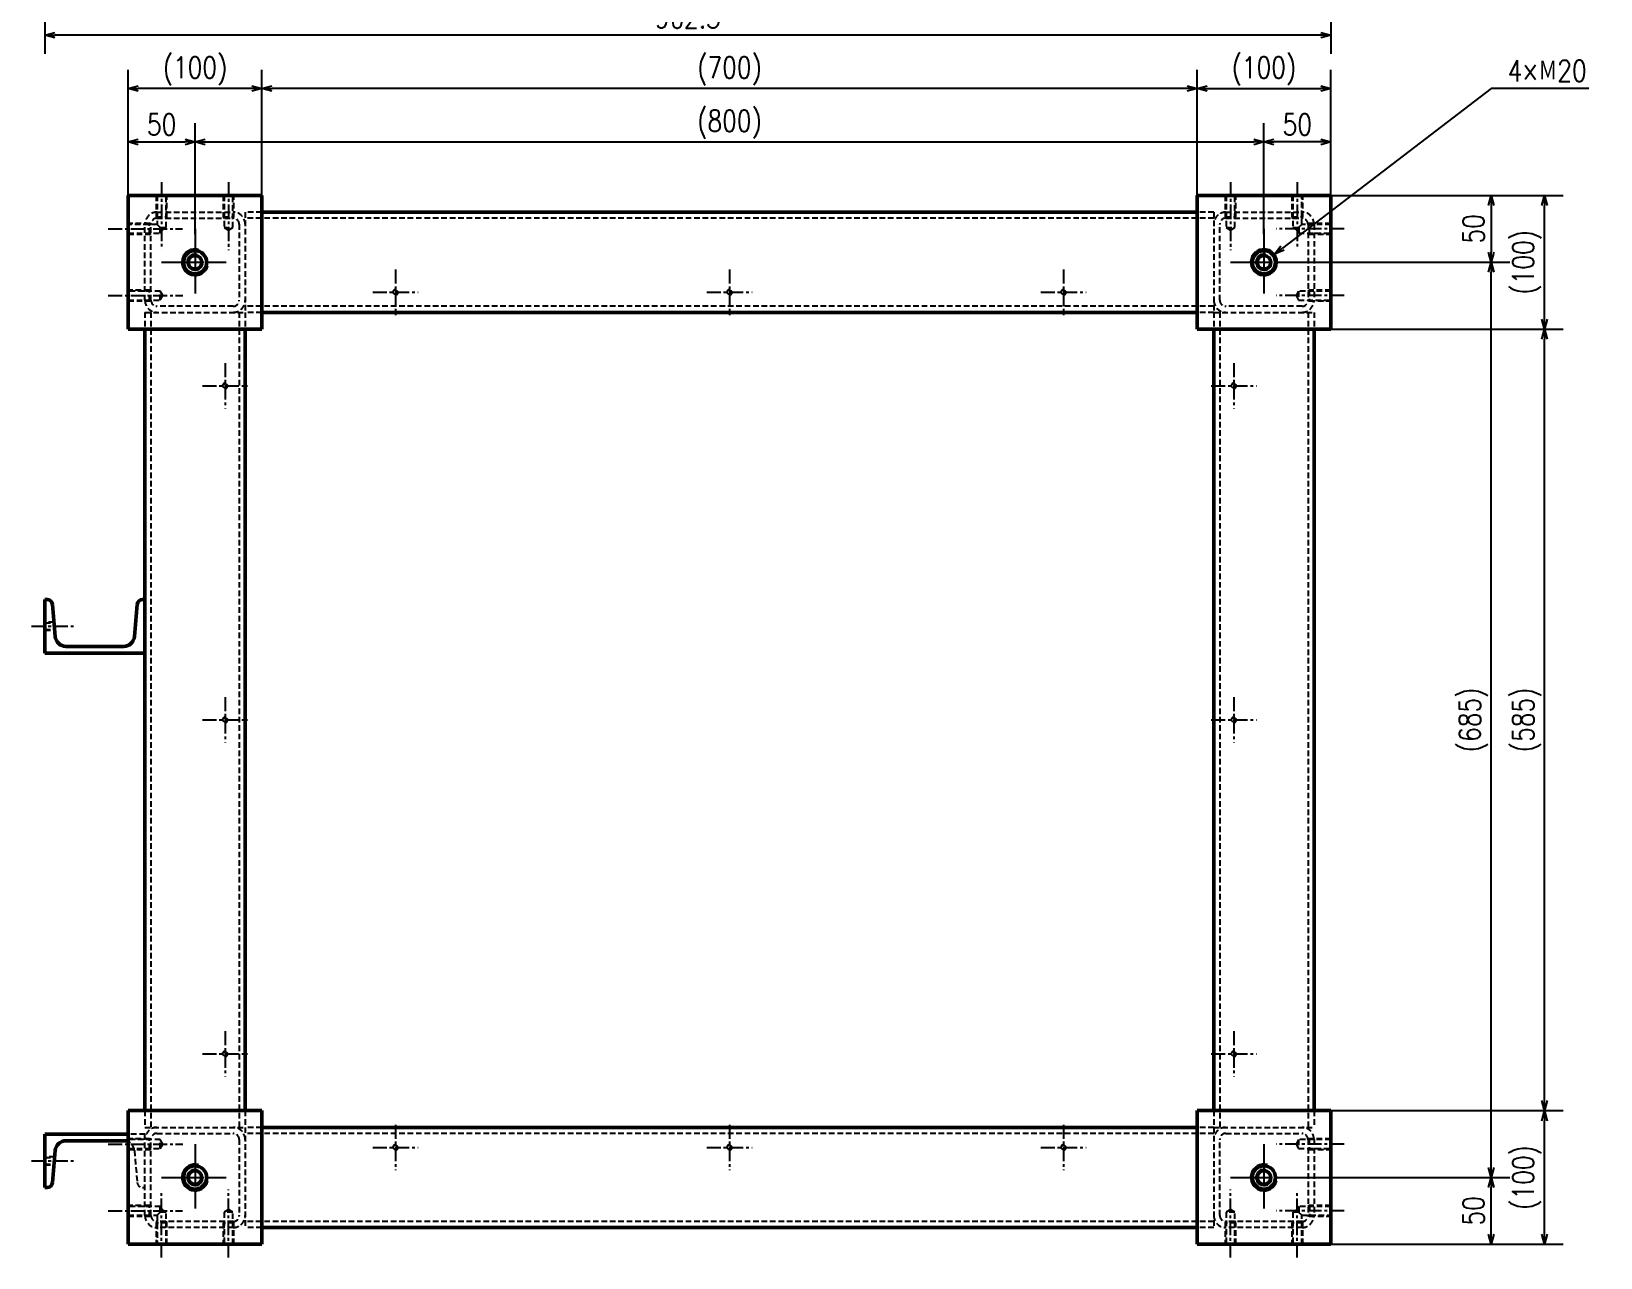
# Model space of a CAD drawing. Header units: millimetres. Extents: x -2067 to 1403, y -5380 to 1186.
# Drawn here: x -972 to 202, y -1555 to -637 of the extents above; entities that cross this region are included whole.
import ezdxf

# ---------------------------------------------------------------- set-up
doc = ezdxf.new("R2010")
doc.units = ezdxf.units.MM
doc.header["$LTSCALE"] = 0.331102
doc.linetypes.add('CENTER', pattern=[50.8, 31.75, -6.35, 6.35, -6.35])
doc.linetypes.add('DASHED', pattern=[19.05, 12.7, -6.35])
doc.layers.add('設計用（構成部品類）', color=7, linetype='Continuous')
doc.styles.get("Standard").update_dxf_attribs({"font": 'txt', "bigfont": 'extfont2'})
doc.dimstyles.get("Standard").update_dxf_attribs({"dimtxt": 2.5, "dimasz": 2.5, "dimexe": 1.25, "dimexo": 0.625, "dimtad": 1, "dimzin": 0, "dimdsep": 46, "dimtxsty": 'Standard', "dimcen": 2.5, "dimadec": 0, "dimazin": 0, "dimtfac": 0.75, "dimtmove": 0, "dimatfit": 3, "dimfxl": 1, "dimarcsym": 0})

# ---------------------------------------------------------------- blocks, each defined once
blk = doc.blocks.new('_OPEN30')
at = {"color": 0, "linetype": 'ByBlock', "lineweight": -2}
for p, q in [((-1, 0.267949), (0, 0)), ((0, 0), (-1, -0.267949)), ((0, 0), (-1, 0))]:
    blk.add_line(p, q, dxfattribs=at)
blk = doc.blocks.new('*D207')
at = {"layer": 'Defpoints', "color": 0}
for p in [(-962.5, -458), (0, -484), (-962.5, -640)]:
    blk.add_point(p, dxfattribs=at)
at = {"layer": '設計用（構成部品類）', "color": 0, "linetype": 'Continuous', "lineweight": 25}
for p, q in [((-962.5, -458), (-962.5, -654)), ((0, -484), (0, -654)), ((-7.5, -640), (-955, -640))]:
    blk.add_line(p, q, dxfattribs=at)
at = {"layer": '設計用（構成部品類）', "color": 0, "lineweight": 25, "xscale": 7.5, "yscale": 7.5, "zscale": 7.5}
for p, rotation in [((-962.5, -640), 180), ((0, -640), 360)]:
    blk.add_blockref('_OPEN30', p, dxfattribs=dict(at, rotation=rotation))
at = {"layer": '設計用（構成部品類）', "color": 0, "lineweight": 50, "insert": (-481.25, -626.832), "char_height": 16, "attachment_point": 5}
blk.add_mtext('\\W0.800000;962.5', dxfattribs=at)
blk = doc.blocks.new('*D268')
at = {"layer": 'Defpoints', "color": 0}
for p in [(0, -760), (-29, -810), (120, -810)]:
    blk.add_point(p, dxfattribs=at)
at = {"layer": '設計用（構成部品類）', "color": 0, "linetype": 'Continuous', "lineweight": 25}
for p, q in [((0, -760), (134, -760)), ((120, -767.5), (120, -802.5)), ((-29, -810), (134, -810))]:
    blk.add_line(p, q, dxfattribs=at)
at = {"layer": '設計用（構成部品類）', "color": 0, "lineweight": 25, "xscale": 7.5, "yscale": 7.5, "zscale": 7.5}
for p, rotation in [((120, -760), 90), ((120, -810), 270)]:
    blk.add_blockref('_OPEN30', p, dxfattribs=dict(at, rotation=rotation))
at = {"layer": '設計用（構成部品類）', "color": 0, "lineweight": 50, "insert": (106.8, -785), "char_height": 16, "attachment_point": 5, "rotation": 90}
blk.add_mtext('\\W0.800000;50', dxfattribs=at)
blk = doc.blocks.new('*D269')
at = {"layer": 'Defpoints', "color": 0}
for p in [(-50, -720), (0, -760), (-50, -789)]:
    blk.add_point(p, dxfattribs=at)
at = {"layer": '設計用（構成部品類）', "color": 0, "linetype": 'Continuous', "lineweight": 25}
for p, q in [((-50, -789), (-50, -706)), ((0, -760), (0, -706)), ((-7.5, -720), (-42.5, -720))]:
    blk.add_line(p, q, dxfattribs=at)
at = {"layer": '設計用（構成部品類）', "color": 0, "lineweight": 25, "xscale": 7.5, "yscale": 7.5, "zscale": 7.5, "rotation": 180}
blk.add_blockref('_OPEN30', (-50, -720), dxfattribs=at)
at = {"layer": '設計用（構成部品類）', "color": 0, "lineweight": 25, "xscale": 7.5, "yscale": 7.5, "zscale": 7.5}
blk.add_blockref('_OPEN30', (0, -720), dxfattribs=at)
at = {"layer": '設計用（構成部品類）', "color": 0, "lineweight": 50, "insert": (-25, -706.832), "char_height": 16, "attachment_point": 5}
blk.add_mtext('\\W0.800000;50', dxfattribs=at)
blk = doc.blocks.new('*D270')
at = {"layer": 'Defpoints', "color": 0}
for p in [(-850, -720), (-900, -760), (-850, -789)]:
    blk.add_point(p, dxfattribs=at)
at = {"layer": '設計用（構成部品類）', "color": 0, "linetype": 'Continuous', "lineweight": 25}
for p, q in [((-900, -760), (-900, -706)), ((-850, -789), (-850, -706)), ((-892.5, -720), (-857.5, -720))]:
    blk.add_line(p, q, dxfattribs=at)
at = {"layer": '設計用（構成部品類）', "color": 0, "lineweight": 25, "xscale": 7.5, "yscale": 7.5, "zscale": 7.5, "rotation": 180}
blk.add_blockref('_OPEN30', (-900, -720), dxfattribs=at)
at = {"layer": '設計用（構成部品類）', "color": 0, "lineweight": 25, "xscale": 7.5, "yscale": 7.5, "zscale": 7.5}
blk.add_blockref('_OPEN30', (-850, -720), dxfattribs=at)
at = {"layer": '設計用（構成部品類）', "color": 0, "lineweight": 50, "insert": (-875, -706.832), "char_height": 16, "attachment_point": 5}
blk.add_mtext('\\W0.800000;50', dxfattribs=at)
blk = doc.blocks.new('*D271')
at = {"layer": 'Defpoints', "color": 0}
for p in [(-42.1, -803.9), (-57.9, -816.1)]:
    blk.add_point(p, dxfattribs=at)
at = {"layer": '設計用（構成部品類）', "color": 0, "linetype": 'Continuous', "lineweight": 25}
for p, q in [((120, -680), (-36.1, -799.4)), ((193.3, -680), (120, -680))]:
    blk.add_line(p, q, dxfattribs=at)
blk.add_arc((-50, -810), 10, 308.5513, 75, dxfattribs=at)
at = {"layer": '設計用（構成部品類）', "color": 0, "lineweight": 25, "xscale": 7.5, "yscale": 7.5, "zscale": 7.5, "rotation": 217.4053566314086}
blk.add_blockref('_OPEN30', (-42.1, -803.9), dxfattribs=at)
at = {"layer": '設計用（構成部品類）', "color": 0, "lineweight": 50, "insert": (162, -666.7), "char_height": 16, "attachment_point": 5}
blk.add_mtext('\\W0.800000;4×Ｍ20', dxfattribs=at)
blk = doc.blocks.new('_NONE')
blk = doc.blocks.new('*D272')
at = {"layer": 'Defpoints', "color": 0}
for p in [(-50, -720), (-850, -789), (-50, -789)]:
    blk.add_point(p, dxfattribs=at)
at = {"layer": '設計用（構成部品類）', "color": 0, "linetype": 'Continuous', "lineweight": 25}
for p, q in [((-850, -789), (-850, -706)), ((-50, -789), (-50, -706)), ((-842.5, -720), (-57.5, -720))]:
    blk.add_line(p, q, dxfattribs=at)
at = {"layer": '設計用（構成部品類）', "color": 0, "lineweight": 25, "xscale": 7.5, "yscale": 7.5, "zscale": 7.5, "rotation": 180}
blk.add_blockref('_OPEN30', (-850, -720), dxfattribs=at)
at = {"layer": '設計用（構成部品類）', "color": 0, "lineweight": 25, "xscale": 7.5, "yscale": 7.5, "zscale": 7.5}
blk.add_blockref('_OPEN30', (-50, -720), dxfattribs=at)
at = {"layer": '設計用（構成部品類）', "color": 0, "lineweight": 50, "insert": (-450, -706.832), "char_height": 16, "attachment_point": 5}
blk.add_mtext('\\W0.800000;(800)', dxfattribs=at)
blk = doc.blocks.new('*D273')
at = {"layer": 'Defpoints', "color": 0}
for p in [(-900, -680), (-900, -760), (-800, -760)]:
    blk.add_point(p, dxfattribs=at)
at = {"layer": '設計用（構成部品類）', "color": 0, "linetype": 'Continuous', "lineweight": 25}
for p, q in [((-900, -760), (-900, -666)), ((-800, -760), (-800, -666)), ((-807.5, -680), (-892.5, -680))]:
    blk.add_line(p, q, dxfattribs=at)
at = {"layer": '設計用（構成部品類）', "color": 0, "lineweight": 25, "xscale": 7.5, "yscale": 7.5, "zscale": 7.5, "rotation": 180}
blk.add_blockref('_OPEN30', (-900, -680), dxfattribs=at)
at = {"layer": '設計用（構成部品類）', "color": 0, "lineweight": 25, "xscale": 7.5, "yscale": 7.5, "zscale": 7.5}
blk.add_blockref('_OPEN30', (-800, -680), dxfattribs=at)
at = {"layer": '設計用（構成部品類）', "color": 0, "lineweight": 50, "insert": (-850, -666.832), "char_height": 16, "attachment_point": 5}
blk.add_mtext('\\W0.800000;(100)', dxfattribs=at)
blk = doc.blocks.new('*D274')
at = {"layer": 'Defpoints', "color": 0}
for p in [(-800, -680), (-800, -760), (-100, -760)]:
    blk.add_point(p, dxfattribs=at)
at = {"layer": '設計用（構成部品類）', "color": 0, "linetype": 'Continuous', "lineweight": 25}
for p, q in [((-800, -760), (-800, -666)), ((-100, -760), (-100, -666)), ((-107.5, -680), (-792.5, -680))]:
    blk.add_line(p, q, dxfattribs=at)
at = {"layer": '設計用（構成部品類）', "color": 0, "lineweight": 25, "xscale": 7.5, "yscale": 7.5, "zscale": 7.5}
for p, rotation in [((-800, -680), 180), ((-100, -680), 360)]:
    blk.add_blockref('_OPEN30', p, dxfattribs=dict(at, rotation=rotation))
at = {"layer": '設計用（構成部品類）', "color": 0, "lineweight": 50, "insert": (-450, -666.832), "char_height": 16, "attachment_point": 5}
blk.add_mtext('\\W0.800000;(700)', dxfattribs=at)
blk = doc.blocks.new('*D275')
at = {"layer": 'Defpoints', "color": 0}
for p in [(0, -680), (-100, -760), (0, -760)]:
    blk.add_point(p, dxfattribs=at)
at = {"layer": '設計用（構成部品類）', "color": 0, "linetype": 'Continuous', "lineweight": 25}
for p, q in [((-100, -760), (-100, -666)), ((0, -760), (0, -666)), ((-92.5, -680), (-7.5, -680))]:
    blk.add_line(p, q, dxfattribs=at)
at = {"layer": '設計用（構成部品類）', "color": 0, "lineweight": 25, "xscale": 7.5, "yscale": 7.5, "zscale": 7.5, "rotation": 180}
blk.add_blockref('_OPEN30', (-100, -680), dxfattribs=at)
at = {"layer": '設計用（構成部品類）', "color": 0, "lineweight": 25, "xscale": 7.5, "yscale": 7.5, "zscale": 7.5}
blk.add_blockref('_OPEN30', (0, -680), dxfattribs=at)
at = {"layer": '設計用（構成部品類）', "color": 0, "lineweight": 50, "insert": (-50, -666.832), "char_height": 16, "attachment_point": 5}
blk.add_mtext('\\W0.800000;(100)', dxfattribs=at)
blk = doc.blocks.new('*D276')
at = {"layer": 'Defpoints', "color": 0}
for p in [(0, -760), (160, -760), (0, -860)]:
    blk.add_point(p, dxfattribs=at)
at = {"layer": '設計用（構成部品類）', "color": 0, "linetype": 'Continuous', "lineweight": 25}
for p, q in [((0, -760), (174, -760)), ((160, -852.5), (160, -767.5)), ((0, -860), (174, -860))]:
    blk.add_line(p, q, dxfattribs=at)
at = {"layer": '設計用（構成部品類）', "color": 0, "lineweight": 25, "xscale": 7.5, "yscale": 7.5, "zscale": 7.5}
for p, rotation in [((160, -760), 90), ((160, -860), 270)]:
    blk.add_blockref('_OPEN30', p, dxfattribs=dict(at, rotation=rotation))
at = {"layer": '設計用（構成部品類）', "color": 0, "lineweight": 50, "insert": (146.8, -810), "char_height": 16, "attachment_point": 5, "rotation": 90}
blk.add_mtext('\\W0.800000;(100)', dxfattribs=at)
blk = doc.blocks.new('*D277')
at = {"layer": 'Defpoints', "color": 0}
for p in [(-29, -810), (120, -810), (-29, -1495)]:
    blk.add_point(p, dxfattribs=at)
at = {"layer": '設計用（構成部品類）', "color": 0, "linetype": 'Continuous', "lineweight": 25}
for p, q in [((-29, -810), (134, -810)), ((120, -1487.5), (120, -817.5)), ((-29, -1495), (134, -1495))]:
    blk.add_line(p, q, dxfattribs=at)
at = {"layer": '設計用（構成部品類）', "color": 0, "lineweight": 25, "xscale": 7.5, "yscale": 7.5, "zscale": 7.5}
for p, rotation in [((120, -810), 90), ((120, -1495), 270)]:
    blk.add_blockref('_OPEN30', p, dxfattribs=dict(at, rotation=rotation))
at = {"layer": '設計用（構成部品類）', "color": 0, "lineweight": 50, "insert": (106.8, -1152.5), "char_height": 16, "attachment_point": 5, "rotation": 90}
blk.add_mtext('\\W0.800000;(685)', dxfattribs=at)
blk = doc.blocks.new('*D278')
at = {"layer": 'Defpoints', "color": 0}
for p in [(0, -860), (160, -860), (0, -1445)]:
    blk.add_point(p, dxfattribs=at)
at = {"layer": '設計用（構成部品類）', "color": 0, "linetype": 'Continuous', "lineweight": 25}
for p, q in [((0, -860), (174, -860)), ((160, -1437.5), (160, -867.5)), ((0, -1445), (174, -1445))]:
    blk.add_line(p, q, dxfattribs=at)
at = {"layer": '設計用（構成部品類）', "color": 0, "lineweight": 25, "xscale": 7.5, "yscale": 7.5, "zscale": 7.5}
for p, rotation in [((160, -860), 90), ((160, -1445), 270)]:
    blk.add_blockref('_OPEN30', p, dxfattribs=dict(at, rotation=rotation))
at = {"layer": '設計用（構成部品類）', "color": 0, "lineweight": 50, "insert": (146.8, -1152.5), "char_height": 16, "attachment_point": 5, "rotation": 90}
blk.add_mtext('\\W0.800000;(585)', dxfattribs=at)
blk = doc.blocks.new('*D279')
at = {"layer": 'Defpoints', "color": 0}
for p in [(-29, -1495), (120, -1495), (0, -1545)]:
    blk.add_point(p, dxfattribs=at)
at = {"layer": '設計用（構成部品類）', "color": 0, "linetype": 'Continuous', "lineweight": 25}
for p, q in [((-29, -1495), (134, -1495)), ((120, -1537.5), (120, -1502.5)), ((0, -1545), (134, -1545))]:
    blk.add_line(p, q, dxfattribs=at)
at = {"layer": '設計用（構成部品類）', "color": 0, "lineweight": 25, "xscale": 7.5, "yscale": 7.5, "zscale": 7.5}
for p, rotation in [((120, -1495), 90), ((120, -1545), 270)]:
    blk.add_blockref('_OPEN30', p, dxfattribs=dict(at, rotation=rotation))
at = {"layer": '設計用（構成部品類）', "color": 0, "lineweight": 50, "insert": (106.8, -1520), "char_height": 16, "attachment_point": 5, "rotation": 90}
blk.add_mtext('\\W0.800000;50', dxfattribs=at)
blk = doc.blocks.new('*D280')
at = {"layer": 'Defpoints', "color": 0}
for p in [(0, -1445), (160, -1445), (0, -1545)]:
    blk.add_point(p, dxfattribs=at)
at = {"layer": '設計用（構成部品類）', "color": 0, "linetype": 'Continuous', "lineweight": 25}
for p, q in [((0, -1445), (174, -1445)), ((160, -1537.5), (160, -1452.5)), ((0, -1545), (174, -1545))]:
    blk.add_line(p, q, dxfattribs=at)
at = {"layer": '設計用（構成部品類）', "color": 0, "lineweight": 25, "xscale": 7.5, "yscale": 7.5, "zscale": 7.5}
for p, rotation in [((160, -1445), 90), ((160, -1545), 270)]:
    blk.add_blockref('_OPEN30', p, dxfattribs=dict(at, rotation=rotation))
at = {"layer": '設計用（構成部品類）', "color": 0, "lineweight": 50, "insert": (146.8, -1495), "char_height": 16, "attachment_point": 5, "rotation": 90}
blk.add_mtext('\\W0.800000;(100)', dxfattribs=at)
blk = doc.blocks.new('JZB_0140')
at = {"layer": '設計用（構成部品類）', "color": 8, "linetype": 'CENTER', "lineweight": 25}
blk.add_line((0, 3), (32.5, 3), dxfattribs=at)
at = {"layer": '設計用（構成部品類）', "color": 254, "linetype": 'DASHED', "lineweight": 25}
for p, q in [((17, 6), (10, 6)), ((10, 5.5), (17, 5.5)), ((10, 0.5), (17.5, 0.5)), ((10, 0), (17.5, 0))]:
    blk.add_line(p, q, dxfattribs=at)
blk = doc.blocks.new('JZB_0141')
at = {"layer": '設計用（構成部品類）', "color": 8, "linetype": 'CENTER', "lineweight": 25}
for p, q in [((17, 34), (17, 0)), ((0, 17), (34, 17))]:
    blk.add_line(p, q, dxfattribs=at)
at = {"layer": '設計用（構成部品類）', "color": 254, "linetype": 'DASHED', "lineweight": 25}
blk.add_circle((17, 17), 1.62, dxfattribs=at)
blk.add_arc((17, 17), 2, 75, 345, dxfattribs=at)
blk = doc.blocks.new('JZB_0142')
at = {"layer": '設計用（構成部品類）', "color": 8, "linetype": 'CENTER', "lineweight": 25}
for p, q in [((17, 34), (17, 0)), ((0, 17), (34, 17))]:
    blk.add_line(p, q, dxfattribs=at)
at = {"layer": '設計用（構成部品類）', "color": 254, "linetype": 'DASHED', "lineweight": 25}
blk.add_circle((17, 17), 1.62, dxfattribs=at)
blk.add_arc((17, 17), 2, 75, 345, dxfattribs=at)
blk = doc.blocks.new('JZB_0143')
at = {"layer": '設計用（構成部品類）', "color": 8, "linetype": 'CENTER', "lineweight": 25}
for p, q in [((17, 34), (17, 0)), ((0, 17), (34, 17))]:
    blk.add_line(p, q, dxfattribs=at)
at = {"layer": '設計用（構成部品類）', "color": 254, "linetype": 'DASHED', "lineweight": 25}
blk.add_circle((17, 17), 1.62, dxfattribs=at)
blk.add_arc((17, 17), 2, 75, 345, dxfattribs=at)
blk = doc.blocks.new('JZB_0144')
at = {"layer": '設計用（構成部品類）', "color": 8, "linetype": 'CENTER', "lineweight": 25}
blk.add_line((50.6, 4), (0, 4), dxfattribs=at)
at = {"layer": '設計用（構成部品類）', "color": 254, "linetype": 'DASHED', "lineweight": 25}
for p, q in [((16.6, 7.3), (15, 4.6)), ((16.6, 7.3), (16.6, 3)), ((40.6, 7.3), (16.6, 7.3)), ((18.9, 0.7), (40.6, 0.7)), ((24.6, 8), (23.4, 7.3)), ((23.4, 0.7), (24.6, 0)), ((24.6, 8), (24.6, 0)), ((40.6, 8), (24.6, 8)), ((24.6, 0), (40.6, 0))]:
    blk.add_line(p, q, dxfattribs=at)
blk = doc.blocks.new('JZB_0145')
at = {"layer": '設計用（構成部品類）', "color": 8, "linetype": 'CENTER', "lineweight": 25}
blk.add_line((50.9, 4), (0, 4), dxfattribs=at)
at = {"layer": '設計用（構成部品類）', "color": 254, "linetype": 'DASHED', "lineweight": 25}
for p, q in [((16.9, 7.3), (15, 4)), ((15, 4), (16.9, 0.7)), ((16.9, 7.3), (16.9, 0.7)), ((40.9, 7.3), (16.9, 7.3)), ((16.9, 0.7), (40.9, 0.7)), ((24.9, 8), (23.8, 7.3)), ((23.8, 0.7), (24.9, 0)), ((24.9, 8), (24.9, 0)), ((40.9, 8), (24.9, 8)), ((24.9, 0), (40.9, 0))]:
    blk.add_line(p, q, dxfattribs=at)
blk = doc.blocks.new('JZB_0146')
at = {"layer": '設計用（構成部品類）', "color": 8, "linetype": 'CENTER', "lineweight": 25}
blk.add_line((4, 0), (4, 50.9), dxfattribs=at)
at = {"layer": '設計用（構成部品類）', "color": 254, "linetype": 'DASHED', "lineweight": 25}
for p, q in [((4, 35.9), (0.7, 34)), ((7.3, 34), (4, 35.9)), ((0.7, 27.2), (0, 26)), ((8, 26), (0, 26)), ((0, 26), (0, 10)), ((7.3, 34), (0.7, 34)), ((0.7, 34), (0.7, 10)), ((7.3, 10), (7.3, 34)), ((8, 26), (7.3, 27.2)), ((8, 10), (8, 26))]:
    blk.add_line(p, q, dxfattribs=at)
blk = doc.blocks.new('JZB_0147')
at = {"layer": '設計用（構成部品類）', "color": 8, "linetype": 'CENTER', "lineweight": 25}
blk.add_line((4, 0), (4, 50.6), dxfattribs=at)
at = {"layer": '設計用（構成部品類）', "color": 254, "linetype": 'DASHED', "lineweight": 25}
for p, q in [((3.4, 35.6), (0.7, 34)), ((0.7, 27.2), (0, 26)), ((8, 26), (0, 26)), ((0, 26), (0, 10)), ((5, 34), (0.7, 34)), ((0.7, 34), (0.7, 10)), ((7.3, 10), (7.3, 31.7)), ((8, 26), (7.3, 27.2)), ((8, 10), (8, 26))]:
    blk.add_line(p, q, dxfattribs=at)
blk = doc.blocks.new('JZB_0148')
at = {"layer": '設計用（構成部品類）', "color": 8, "linetype": 'CENTER', "lineweight": 25}
for p, q in [((25, 50), (25, 0)), ((0, 25), (50, 25))]:
    blk.add_line(p, q, dxfattribs=at)
at = {"layer": '設計用（構成部品類）', "color": 254, "linetype": 'Continuous', "lineweight": 50}
blk.add_circle((25, 25), 8.65, dxfattribs=at)
at = {"layer": '設計用（構成部品類）', "color": 254, "linetype": 'Continuous', "lineweight": 25}
blk.add_arc((25, 25), 10, 75, 345, dxfattribs=at)
blk = doc.blocks.new('JZB_0149')
at = {"layer": '設計用（構成部品類）', "color": 8, "linetype": 'CENTER', "lineweight": 25}
blk.add_line((50.6, 4), (0, 4), dxfattribs=at)
at = {"layer": '設計用（構成部品類）', "color": 254, "linetype": 'DASHED', "lineweight": 25}
for p, q in [((15, 3.4), (15.1, 3.5)), ((15, 3.4), (16.6, 0.7)), ((16.6, 5), (16.6, 0.7)), ((16.6, 0.7), (40.6, 0.7)), ((40.6, 7.3), (18.9, 7.3)), ((24.6, 8), (23.4, 7.3)), ((23.4, 0.7), (24.6, 0)), ((40.6, 8), (24.6, 8)), ((24.6, 0), (24.6, 8)), ((24.6, 0), (40.6, 0))]:
    blk.add_line(p, q, dxfattribs=at)
blk = doc.blocks.new('JZB_0150')
at = {"layer": '設計用（構成部品類）', "color": 8, "linetype": 'CENTER', "lineweight": 25}
blk.add_line((50.9, 4), (0, 4), dxfattribs=at)
at = {"layer": '設計用（構成部品類）', "color": 254, "linetype": 'DASHED', "lineweight": 25}
for p, q in [((16.9, 7.3), (15, 4)), ((15, 4), (16.9, 0.7)), ((16.9, 7.3), (16.9, 0.7)), ((40.9, 7.3), (16.9, 7.3)), ((16.9, 0.7), (40.9, 0.7)), ((24.9, 8), (23.8, 7.3)), ((23.8, 0.7), (24.9, 0)), ((40.9, 8), (24.9, 8)), ((24.9, 8), (24.9, 0)), ((24.9, 0), (40.9, 0))]:
    blk.add_line(p, q, dxfattribs=at)
blk = doc.blocks.new('JZB_0151')
at = {"layer": '設計用（構成部品類）', "color": 8, "linetype": 'CENTER', "lineweight": 25}
blk.add_line((4, 50.9), (4, 0), dxfattribs=at)
at = {"layer": '設計用（構成部品類）', "color": 254, "linetype": 'DASHED', "lineweight": 25}
for p, q in [((0, 40.9), (0, 24.9)), ((0.7, 40.9), (0.7, 16.9)), ((7.3, 16.9), (7.3, 40.9)), ((8, 24.9), (8, 40.9)), ((0, 24.9), (0.7, 23.8)), ((0, 24.9), (8, 24.9)), ((7.3, 23.8), (8, 24.9)), ((0.7, 16.9), (4, 15)), ((0.7, 16.9), (7.3, 16.9)), ((4, 15), (7.3, 16.9))]:
    blk.add_line(p, q, dxfattribs=at)
blk = doc.blocks.new('JZB_0152')
at = {"layer": '設計用（構成部品類）', "color": 8, "linetype": 'CENTER', "lineweight": 25}
blk.add_line((4, 50.6), (4, 0), dxfattribs=at)
at = {"layer": '設計用（構成部品類）', "color": 254, "linetype": 'DASHED', "lineweight": 25}
for p, q in [((0, 40.6), (0, 24.6)), ((0.7, 40.6), (0.7, 16.6)), ((7.3, 18.9), (7.3, 40.6)), ((8, 24.6), (8, 40.6)), ((0, 24.6), (8, 24.6)), ((0, 24.6), (0.7, 23.4)), ((7.3, 23.4), (8, 24.6)), ((0.7, 16.6), (5, 16.6)), ((0.7, 16.6), (3.4, 15))]:
    blk.add_line(p, q, dxfattribs=at)
blk = doc.blocks.new('JZB_0153')
at = {"layer": '設計用（構成部品類）', "color": 8, "linetype": 'CENTER', "lineweight": 25}
for p, q in [((25, 50), (25, 0)), ((0, 25), (50, 25))]:
    blk.add_line(p, q, dxfattribs=at)
at = {"layer": '設計用（構成部品類）', "color": 254, "linetype": 'Continuous', "lineweight": 50}
blk.add_circle((25, 25), 8.65, dxfattribs=at)
at = {"layer": '設計用（構成部品類）', "color": 254, "linetype": 'Continuous', "lineweight": 25}
blk.add_arc((25, 25), 10, 75, 345, dxfattribs=at)
blk = doc.blocks.new('JZB_0154')
at = {"layer": '設計用（構成部品類）', "color": 8, "linetype": 'CENTER', "lineweight": 25}
for p, q in [((17, 34), (17, 0)), ((0, 17), (34, 17))]:
    blk.add_line(p, q, dxfattribs=at)
at = {"layer": '設計用（構成部品類）', "color": 254, "linetype": 'DASHED', "lineweight": 25}
blk.add_circle((17, 17), 1.62, dxfattribs=at)
blk.add_arc((17, 17), 2, 75, 345, dxfattribs=at)
blk = doc.blocks.new('JZB_0155')
at = {"layer": '設計用（構成部品類）', "color": 8, "linetype": 'CENTER', "lineweight": 25}
for p, q in [((17, 34), (17, 0)), ((0, 17), (34, 17))]:
    blk.add_line(p, q, dxfattribs=at)
at = {"layer": '設計用（構成部品類）', "color": 254, "linetype": 'DASHED', "lineweight": 25}
blk.add_circle((17, 17), 1.62, dxfattribs=at)
blk.add_arc((17, 17), 2, 75, 345, dxfattribs=at)
blk = doc.blocks.new('JZB_0156')
at = {"layer": '設計用（構成部品類）', "color": 8, "linetype": 'CENTER', "lineweight": 25}
for p, q in [((17, 34), (17, 0)), ((0, 17), (34, 17))]:
    blk.add_line(p, q, dxfattribs=at)
at = {"layer": '設計用（構成部品類）', "color": 254, "linetype": 'DASHED', "lineweight": 25}
blk.add_circle((17, 17), 1.62, dxfattribs=at)
blk.add_arc((17, 17), 2, 75, 345, dxfattribs=at)
blk = doc.blocks.new('JZB_0157')
at = {"layer": '設計用（構成部品類）', "color": 8, "linetype": 'CENTER', "lineweight": 25}
blk.add_line((0, 4), (55.9, 4), dxfattribs=at)
at = {"layer": '設計用（構成部品類）', "color": 254, "linetype": 'DASHED', "lineweight": 25}
for p, q in [((31, 8), (15, 8)), ((39, 7.3), (15, 7.3)), ((15, 0.7), (39, 0.7)), ((15, 0), (31, 0)), ((31, 0), (31, 8)), ((32.2, 7.3), (31, 8)), ((31, 0), (32.2, 0.7)), ((39, 0.7), (39, 7.3)), ((40.9, 4), (39, 7.3)), ((39, 0.7), (40.9, 4))]:
    blk.add_line(p, q, dxfattribs=at)
blk = doc.blocks.new('JZB_0158')
at = {"layer": '設計用（構成部品類）', "color": 8, "linetype": 'CENTER', "lineweight": 25}
blk.add_line((0, 4), (55.6, 4), dxfattribs=at)
at = {"layer": '設計用（構成部品類）', "color": 254, "linetype": 'DASHED', "lineweight": 25}
for p, q in [((31, 8), (15, 8)), ((39, 7.3), (15, 7.3)), ((15, 0.7), (36.7, 0.7)), ((15, 0), (31, 0)), ((31, 0), (31, 8)), ((32.2, 7.3), (31, 8)), ((31, 0), (32.2, 0.7)), ((39, 3), (39, 7.3)), ((40.6, 4.6), (39, 7.3))]:
    blk.add_line(p, q, dxfattribs=at)
blk = doc.blocks.new('JZB_0159')
at = {"layer": '設計用（構成部品類）', "color": 8, "linetype": 'CENTER', "lineweight": 25}
blk.add_line((4, 0), (4, 50.6), dxfattribs=at)
at = {"layer": '設計用（構成部品類）', "color": 254, "linetype": 'DASHED', "lineweight": 25}
for p, q in [((7.3, 34), (4.6, 35.6)), ((0.7, 27.2), (0, 26)), ((8, 26), (0, 26)), ((0, 26), (0, 10)), ((0.7, 31.7), (0.7, 10)), ((7.3, 34), (3, 34)), ((7.3, 10), (7.3, 34)), ((8, 26), (7.3, 27.2)), ((8, 10), (8, 26))]:
    blk.add_line(p, q, dxfattribs=at)
blk = doc.blocks.new('JZB_0160')
at = {"layer": '設計用（構成部品類）', "color": 8, "linetype": 'CENTER', "lineweight": 25}
blk.add_line((4, 0), (4, 50.9), dxfattribs=at)
at = {"layer": '設計用（構成部品類）', "color": 254, "linetype": 'DASHED', "lineweight": 25}
for p, q in [((4, 35.9), (0.7, 34)), ((7.3, 34), (4, 35.9)), ((0.7, 27.2), (0, 26)), ((8, 26), (0, 26)), ((0, 26), (0, 10)), ((7.3, 34), (0.7, 34)), ((0.7, 34), (0.7, 10)), ((7.3, 10), (7.3, 34)), ((8, 26), (7.3, 27.2)), ((8, 10), (8, 26))]:
    blk.add_line(p, q, dxfattribs=at)
blk = doc.blocks.new('JZB_0161')
at = {"layer": '設計用（構成部品類）', "color": 8, "linetype": 'CENTER', "lineweight": 25}
for p, q in [((25, 50), (25, 0)), ((0, 25), (50, 25))]:
    blk.add_line(p, q, dxfattribs=at)
at = {"layer": '設計用（構成部品類）', "color": 254, "linetype": 'Continuous', "lineweight": 50}
blk.add_circle((25, 25), 8.65, dxfattribs=at)
at = {"layer": '設計用（構成部品類）', "color": 254, "linetype": 'Continuous', "lineweight": 25}
blk.add_arc((25, 25), 10, 75, 345, dxfattribs=at)
blk = doc.blocks.new('JZB_0162')
at = {"layer": '設計用（構成部品類）', "color": 8, "linetype": 'CENTER', "lineweight": 25}
blk.add_line((0, 4), (55.6, 4), dxfattribs=at)
at = {"layer": '設計用（構成部品類）', "color": 254, "linetype": 'DASHED', "lineweight": 25}
for p, q in [((31, 8), (15, 8)), ((36.7, 7.3), (15, 7.3)), ((15, 0.7), (39, 0.7)), ((15, 0), (31, 0)), ((31, 0), (31, 8)), ((32.2, 7.3), (31, 8)), ((31, 0), (32.2, 0.7)), ((39, 0.7), (39, 5)), ((39, 0.7), (40.6, 3.4))]:
    blk.add_line(p, q, dxfattribs=at)
blk = doc.blocks.new('JZB_0163')
at = {"layer": '設計用（構成部品類）', "color": 8, "linetype": 'CENTER', "lineweight": 25}
blk.add_line((0, 4), (55.9, 4), dxfattribs=at)
at = {"layer": '設計用（構成部品類）', "color": 254, "linetype": 'DASHED', "lineweight": 25}
for p, q in [((31, 8), (15, 8)), ((39, 7.3), (15, 7.3)), ((15, 0.7), (39, 0.7)), ((15, 0), (31, 0)), ((31, 0), (31, 8)), ((32.2, 7.3), (31, 8)), ((31, 0), (32.2, 0.7)), ((39, 0.7), (39, 7.3)), ((40.9, 4), (39, 7.3)), ((39, 0.7), (40.9, 4))]:
    blk.add_line(p, q, dxfattribs=at)
blk = doc.blocks.new('JZB_0164')
at = {"layer": '設計用（構成部品類）', "color": 8, "linetype": 'CENTER', "lineweight": 25}
blk.add_line((4, 50.9), (4, 0), dxfattribs=at)
at = {"layer": '設計用（構成部品類）', "color": 254, "linetype": 'DASHED', "lineweight": 25}
for p, q in [((0, 40.9), (0, 24.9)), ((0.7, 40.9), (0.7, 16.9)), ((7.3, 16.9), (7.3, 40.9)), ((8, 24.9), (8, 40.9)), ((0, 24.9), (0.7, 23.8)), ((0, 24.9), (8, 24.9)), ((7.3, 23.8), (8, 24.9)), ((0.7, 16.9), (4, 15)), ((0.7, 16.9), (7.3, 16.9)), ((4, 15), (7.3, 16.9))]:
    blk.add_line(p, q, dxfattribs=at)
blk = doc.blocks.new('JZB_0165')
at = {"layer": '設計用（構成部品類）', "color": 8, "linetype": 'CENTER', "lineweight": 25}
blk.add_line((4, 50.6), (4, 0), dxfattribs=at)
at = {"layer": '設計用（構成部品類）', "color": 254, "linetype": 'DASHED', "lineweight": 25}
for p, q in [((0, 40.6), (0, 24.6)), ((0.7, 40.6), (0.7, 18.9)), ((7.3, 16.6), (7.3, 40.6)), ((8, 24.6), (8, 40.6)), ((0, 24.6), (0.7, 23.4)), ((0, 24.6), (8, 24.6)), ((7.3, 23.4), (8, 24.6)), ((3, 16.6), (7.3, 16.6)), ((4.6, 15), (7.3, 16.6))]:
    blk.add_line(p, q, dxfattribs=at)
blk = doc.blocks.new('JZB_0166')
at = {"layer": '設計用（構成部品類）', "color": 8, "linetype": 'CENTER', "lineweight": 25}
for p, q in [((25, 50), (25, 0)), ((0, 25), (50, 25))]:
    blk.add_line(p, q, dxfattribs=at)
at = {"layer": '設計用（構成部品類）', "color": 254, "linetype": 'Continuous', "lineweight": 50}
blk.add_circle((25, 25), 8.65, dxfattribs=at)
at = {"layer": '設計用（構成部品類）', "color": 254, "linetype": 'Continuous', "lineweight": 25}
blk.add_arc((25, 25), 10, 75, 345, dxfattribs=at)
blk = doc.blocks.new('JZB_0167')
at = {"layer": '設計用（構成部品類）', "color": 8, "linetype": 'CENTER', "lineweight": 25}
for p, q in [((17, 34), (17, 0)), ((0, 17), (34, 17))]:
    blk.add_line(p, q, dxfattribs=at)
at = {"layer": '設計用（構成部品類）', "color": 254, "linetype": 'DASHED', "lineweight": 25}
blk.add_circle((17, 17), 1.62, dxfattribs=at)
blk.add_arc((17, 17), 2, 75, 345, dxfattribs=at)
blk = doc.blocks.new('JZB_0168')
at = {"layer": '設計用（構成部品類）', "color": 8, "linetype": 'CENTER', "lineweight": 25}
for p, q in [((17, 34), (17, 0)), ((0, 17), (34, 17))]:
    blk.add_line(p, q, dxfattribs=at)
at = {"layer": '設計用（構成部品類）', "color": 254, "linetype": 'DASHED', "lineweight": 25}
blk.add_circle((17, 17), 1.62, dxfattribs=at)
blk.add_arc((17, 17), 2, 75, 345, dxfattribs=at)
blk = doc.blocks.new('JZB_0169')
at = {"layer": '設計用（構成部品類）', "color": 8, "linetype": 'CENTER', "lineweight": 25}
for p, q in [((17, 34), (17, 0)), ((0, 17), (34, 17))]:
    blk.add_line(p, q, dxfattribs=at)
at = {"layer": '設計用（構成部品類）', "color": 254, "linetype": 'DASHED', "lineweight": 25}
blk.add_circle((17, 17), 1.62, dxfattribs=at)
blk.add_arc((17, 17), 2, 75, 345, dxfattribs=at)
blk = doc.blocks.new('JZB_0170')
at = {"layer": '設計用（構成部品類）', "color": 8, "linetype": 'CENTER', "lineweight": 25}
for p, q in [((17, 34), (17, 0)), ((0, 17), (34, 17))]:
    blk.add_line(p, q, dxfattribs=at)
at = {"layer": '設計用（構成部品類）', "color": 254, "linetype": 'DASHED', "lineweight": 25}
blk.add_circle((17, 17), 1.62, dxfattribs=at)
blk.add_arc((17, 17), 2, 75, 345, dxfattribs=at)
blk = doc.blocks.new('JZB_0171')
at = {"layer": '設計用（構成部品類）', "color": 8, "linetype": 'CENTER', "lineweight": 25}
for p, q in [((17, 34), (17, 0)), ((0, 17), (34, 17))]:
    blk.add_line(p, q, dxfattribs=at)
at = {"layer": '設計用（構成部品類）', "color": 254, "linetype": 'DASHED', "lineweight": 25}
blk.add_circle((17, 17), 1.62, dxfattribs=at)
blk.add_arc((17, 17), 2, 75, 345, dxfattribs=at)
blk = doc.blocks.new('JZB_0172')
at = {"layer": '設計用（構成部品類）', "color": 8, "linetype": 'CENTER', "lineweight": 25}
for p, q in [((17, 34), (17, 0)), ((0, 17), (34, 17))]:
    blk.add_line(p, q, dxfattribs=at)
at = {"layer": '設計用（構成部品類）', "color": 254, "linetype": 'DASHED', "lineweight": 25}
blk.add_circle((17, 17), 1.62, dxfattribs=at)
blk.add_arc((17, 17), 2, 75, 345, dxfattribs=at)
blk = doc.blocks.new('JZB_0173')
at = {"layer": '設計用（構成部品類）', "color": 8, "linetype": 'CENTER', "lineweight": 25}
for p, q in [((21, 42), (21, 0)), ((0, 21), (42, 21))]:
    blk.add_line(p, q, dxfattribs=at)
at = {"layer": '設計用（構成部品類）', "color": 254, "linetype": 'Continuous', "lineweight": 50}
blk.add_circle((21, 21), 5.05, dxfattribs=at)
at = {"layer": '設計用（構成部品類）', "color": 254, "linetype": 'Continuous', "lineweight": 25}
blk.add_arc((21, 21), 6, 75, 345, dxfattribs=at)
blk = doc.blocks.new('JZB_0174')
at = {"layer": '設計用（構成部品類）', "color": 8, "linetype": 'CENTER', "lineweight": 25}
for p, q in [((21, 42), (21, 0)), ((0, 21), (42, 21))]:
    blk.add_line(p, q, dxfattribs=at)
at = {"layer": '設計用（構成部品類）', "color": 254, "linetype": 'Continuous', "lineweight": 50}
blk.add_circle((21, 21), 5.05, dxfattribs=at)
at = {"layer": '設計用（構成部品類）', "color": 254, "linetype": 'Continuous', "lineweight": 25}
blk.add_arc((21, 21), 6, 75, 345, dxfattribs=at)
blk = doc.blocks.new('JZB_0175')
at = {"layer": '設計用（構成部品類）', "color": 8, "linetype": 'CENTER', "lineweight": 25}
for p, q in [((21, 42), (21, 0)), ((0, 21), (42, 21))]:
    blk.add_line(p, q, dxfattribs=at)
at = {"layer": '設計用（構成部品類）', "color": 254, "linetype": 'Continuous', "lineweight": 50}
blk.add_circle((21, 21), 5.05, dxfattribs=at)
at = {"layer": '設計用（構成部品類）', "color": 254, "linetype": 'Continuous', "lineweight": 25}
blk.add_arc((21, 21), 6, 75, 345, dxfattribs=at)
blk = doc.blocks.new('JZB_0176')
at = {"layer": '設計用（構成部品類）', "color": 8, "linetype": 'CENTER', "lineweight": 25}
for p, q in [((21, 42), (21, 0)), ((0, 21), (42, 21))]:
    blk.add_line(p, q, dxfattribs=at)
at = {"layer": '設計用（構成部品類）', "color": 254, "linetype": 'Continuous', "lineweight": 50}
blk.add_circle((21, 21), 5.05, dxfattribs=at)
at = {"layer": '設計用（構成部品類）', "color": 254, "linetype": 'Continuous', "lineweight": 25}
blk.add_arc((21, 21), 6, 75, 345, dxfattribs=at)
blk = doc.blocks.new('JZB_0177')
at = {"layer": '設計用（構成部品類）', "color": 8, "linetype": 'CENTER', "lineweight": 25}
blk.add_line((0, 3), (32.5, 3), dxfattribs=at)
at = {"layer": '設計用（構成部品類）', "color": 254, "linetype": 'DASHED', "lineweight": 25}
for p, q in [((17.5, 6), (10, 6)), ((10, 5.5), (17.5, 5.5)), ((10, 0.5), (17, 0.5)), ((10, 0), (17, 0))]:
    blk.add_line(p, q, dxfattribs=at)

msp = doc.modelspace()

# ---------------------------------------------------------------- linework, layer by layer
at = {"layer": '設計用（構成部品類）', "color": 254, "linetype": 'Continuous', "lineweight": 50}
for p, q in [((-900, -760), (-900, -860)), ((-900, -760), (-800, -760)), ((-800, -760), (-800, -860)), ((-100, -760), (-100, -860)), ((-100, -760), (0, -760)), ((0, -760), (0, -860)), ((-100, -772.5), (-800, -772.5)), ((-100, -847.5), (-800, -847.5)), ((-900, -860), (-800, -860)), ((-887.5, -860), (-887.5, -1445)), ((-812.5, -860), (-812.5, -1445)), ((-100, -860), (0, -860)), ((-87.5, -860), (-87.5, -1445)), ((-12.5, -860), (-12.5, -1445)), ((-960.6964, -1062.5), (-962.5, -1062.5)), ((-962.5, -1062.5), (-962.5, -1102.5)), ((-954.6079, -1090.1972), (-956.7116, -1066.1514)), ((-893.2884, -1066.1514), (-895.3921, -1090.1972)), ((-887.5, -1062.5), (-889.3036, -1062.5)), ((-962.5, -1102.5), (-887.5, -1102.5)), ((-903.3617, -1097.5), (-946.6383, -1097.5)), ((-900, -1445), (-800, -1445)), ((-900, -1445), (-900, -1545)), ((-800, -1445), (-800, -1545)), ((-100, -1445), (-100, -1545)), ((-100, -1445), (0, -1445)), ((0, -1445), (0, -1545)), ((-962.5, -1462.5), (-962.5, -1502.5)), ((-900, -1462.5), (-962.5, -1462.5)), ((-946.6383, -1467.5), (-903.3617, -1467.5)), ((-100, -1457.5), (-800, -1457.5)), ((-956.7116, -1498.8486), (-954.6079, -1474.8028)), ((-962.5, -1502.5), (-960.6964, -1502.5)), ((-100, -1532.5), (-800, -1532.5)), ((-900, -1545), (-800, -1545)), ((-100, -1545), (0, -1545))]:
    msp.add_line(p, q, dxfattribs=at)
at = {"layer": '設計用（構成部品類）', "color": 254, "linetype": 'DASHED', "lineweight": 25}
for p, q in [((-878.5, -772.5), (-821.5, -772.5)), ((-800, -772.5), (-812.5, -772.5)), ((-812.5, -772.5), (-812.5, -847.5)), ((-87.5, -772.5), (-100, -772.5)), ((-87.5, -772.5), (-87.5, -847.5)), ((-78.5, -772.5), (-21.5, -772.5)), ((-887.5, -838.5), (-887.5, -781.5)), ((-883, -838.5), (-883, -781.5)), ((-878.5, -777), (-821.5, -777)), ((-878.325, -781.675), (-876, -784)), ((-817, -781.5), (-817, -838.5)), ((-87.5, -777), (-812.5, -777)), ((-83, -838.5), (-83, -781.5)), ((-78.5, -777), (-21.5, -777)), ((-21.675, -781.675), (-24, -784)), ((-17, -781.5), (-17, -838.5)), ((-12.5, -781.5), (-12.5, -838.5)), ((-821.5, -843), (-878.5, -843)), ((-87.5, -843), (-812.5, -843)), ((-21.5, -843), (-78.5, -843)), ((-887.5, -847.5), (-887.5, -860)), ((-887.5, -847.5), (-812.5, -847.5)), ((-883, -847.5), (-883, -1457.5)), ((-817, -847.5), (-817, -1457.5)), ((-812.5, -847.5), (-812.5, -860)), ((-800, -847.5), (-812.5, -847.5)), ((-87.5, -847.5), (-100, -847.5)), ((-87.5, -847.5), (-87.5, -860)), ((-87.5, -847.5), (-12.5, -847.5)), ((-83, -847.5), (-83, -1457.5)), ((-17, -847.5), (-17, -1457.5)), ((-12.5, -847.5), (-12.5, -860)), ((-887.5, -1445), (-887.5, -1457.5)), ((-812.5, -1445), (-812.5, -1457.5)), ((-87.5, -1445), (-87.5, -1457.5)), ((-12.5, -1445), (-12.5, -1457.5)), ((-887.5, -1462.5), (-900, -1462.5)), ((-887.5, -1457.5), (-812.5, -1457.5)), ((-887.5, -1466.5), (-887.5, -1462.5)), ((-887.5, -1523.5), (-887.5, -1466.5)), ((-883, -1523.5), (-883, -1466.5)), ((-878.5, -1462), (-821.5, -1462)), ((-817, -1466.5), (-817, -1523.5)), ((-800, -1457.5), (-812.5, -1457.5)), ((-812.5, -1457.5), (-812.5, -1532.5)), ((-87.5, -1462), (-812.5, -1462)), ((-87.5, -1457.5), (-100, -1457.5)), ((-87.5, -1457.5), (-12.5, -1457.5)), ((-87.5, -1457.5), (-87.5, -1532.5)), ((-83, -1523.5), (-83, -1466.5)), ((-78.5, -1462), (-21.5, -1462)), ((-17, -1466.5), (-17, -1523.5)), ((-12.5, -1466.5), (-12.5, -1523.5)), ((-895.3921, -1474.8028), (-893.2884, -1498.8486)), ((-889.3036, -1502.5), (-887.5, -1502.5)), ((-878.325, -1523.325), (-876, -1521)), ((-21.675, -1523.325), (-24, -1521)), ((-821.5, -1528), (-878.5, -1528)), ((-821.5, -1532.5), (-878.5, -1532.5)), ((-87.5, -1528), (-812.5, -1528)), ((-800, -1532.5), (-812.5, -1532.5)), ((-87.5, -1532.5), (-100, -1532.5)), ((-21.5, -1528), (-78.5, -1528)), ((-21.5, -1532.5), (-78.5, -1532.5))]:
    msp.add_line(p, q, dxfattribs=at)
for centre, radius, start, end in [((-878.5, -781.5), 9, 90, 180), ((-821.5, -781.5), 9, 0, 90), ((-78.5, -781.5), 9, 90, 180), ((-21.5, -781.5), 9, 0, 90), ((-878.5, -781.5), 4.5, 90, 180), ((-821.5, -781.5), 4.5, 0, 90), ((-78.5, -781.5), 4.5, 90, 180), ((-21.5, -781.5), 4.5, 0, 90), ((-878.5, -838.5), 9, 180, 270), ((-878.5, -838.5), 4.5, 180, 270), ((-821.5, -838.5), 4.5, 270, 0), ((-821.5, -838.5), 9, 270, 0), ((-78.5, -838.5), 9, 180, 270), ((-78.5, -838.5), 4.5, 180, 270), ((-21.5, -838.5), 4.5, 270, 0), ((-21.5, -838.5), 9, 270, 0), ((-878.5, -1466.5), 9, 90, 180), ((-878.5, -1466.5), 4.5, 90, 180), ((-821.5, -1466.5), 9, 0, 90), ((-821.5, -1466.5), 4.5, 0, 90), ((-78.5, -1466.5), 9, 90, 180), ((-78.5, -1466.5), 4.5, 90, 180), ((-21.5, -1466.5), 9, 0, 90), ((-21.5, -1466.5), 4.5, 0, 90), ((-903.3617, -1475.5), 8, 5, 65.1519878), ((-889.3036, -1498.5), 4, 185, 270), ((-878.5, -1523.5), 9, 180, 270), ((-878.5, -1523.5), 4.5, 180, 270), ((-821.5, -1523.5), 4.5, 270, 0), ((-821.5, -1523.5), 9, 270, 0), ((-78.5, -1523.5), 9, 180, 270), ((-78.5, -1523.5), 4.5, 180, 270), ((-21.5, -1523.5), 9, 270, 0), ((-21.5, -1523.5), 4.5, 270, 0)]:
    msp.add_arc(centre, radius, start, end, dxfattribs=at)
at = {"layer": '設計用（構成部品類）', "color": 254, "linetype": 'Continuous', "lineweight": 50}
for centre, radius, start, end in [((-960.6964, -1066.5), 4, 5, 90), ((-889.3036, -1066.5), 4, 90, 175), ((-946.6383, -1089.5), 8, 185, 270), ((-903.3617, -1089.5), 8, 270, 355), ((-946.6383, -1475.5), 8, 90, 175), ((-903.3617, -1475.5), 8, 65.1519878, 90), ((-960.6964, -1498.5), 4, 270, 355)]:
    msp.add_arc(centre, radius, start, end, dxfattribs=at)
at = {"layer": '設計用（構成部品類）', "color": 254, "linetype": 'DASHED', "lineweight": 25}
for points, knots in [([(-874.4169, -785.5831), (-874.4507, -785.5493), (-874.7397, -785.2603), (-875.2674, -784.7326), (-875.7613, -784.2387), (-876, -784)], [0, 0, 0, 0, 0.143366879, 1.225906173, 2.238784588, 2.238784588, 2.238784588, 2.238784588]), ([(-24, -784), (-24.3334, -784.3334), (-24.7767, -784.7767), (-25.2979, -785.2979), (-25.4922, -785.4922), (-25.5766, -785.5766), (-25.5831, -785.5831)], [0, 0, 0, 0, 1.414405632, 1.880940734, 2.211224176, 2.238784588, 2.238784588, 2.238784588, 2.238784588]), ([(-874.4169, -1519.4169), (-874.4507, -1519.4507), (-874.7397, -1519.7397), (-875.2674, -1520.2674), (-875.7613, -1520.7613), (-876, -1521)], [0, 0, 0, 0, 0.143366879, 1.225906173, 2.238784588, 2.238784588, 2.238784588, 2.238784588]), ([(-876, -1521), (-875.6666, -1520.6666), (-875.2233, -1520.2233), (-874.7021, -1519.7021), (-874.5078, -1519.5078), (-874.4234, -1519.4234), (-874.4169, -1519.4169)], [0, 0, 0, 0, 1.414405632, 1.880940734, 2.211224176, 2.238784588, 2.238784588, 2.238784588, 2.238784588]), ([(-25.5831, -1519.4169), (-25.5493, -1519.4507), (-25.2603, -1519.7397), (-24.7326, -1520.2674), (-24.2387, -1520.7613), (-24, -1521)], [0, 0, 0, 0, 0.143366879, 1.225906173, 2.238784588, 2.238784588, 2.238784588, 2.238784588])]:
    msp.add_open_spline(points, degree=3, knots=knots, dxfattribs=at)

# ---------------------------------------------------------------- block references
at = {"layer": '設計用（構成部品類）'}
for name, p in [('JZB_0165', (-879, -800.5856)), ('JZB_0164', (-829, -800.9197)), ('JZB_0151', (-79, -800.9197)), ('JZB_0152', (-29, -800.5856)), ('JZB_0162', (-915, -789)), ('JZB_0166', (-875, -835)), ('JZB_0153', (-75, -835)), ('JZB_0149', (-40.5856, -789)), ('JZB_0174', (-871, -831)), ('JZB_0175', (-71, -831)), ('JZB_0172', (-717, -849.5)), ('JZB_0171', (-467, -849.5)), ('JZB_0170', (-217, -849.5)), ('JZB_0163', (-915, -839)), ('JZB_0150', (-40.9197, -839)), ('JZB_0154', (-844.5, -919.5)), ('JZB_0143', (-89.5, -919.5)), ('JZB_0140', (-972.5, -1085.5)), ('JZB_0155', (-844.5, -1169.5)), ('JZB_0142', (-89.5, -1169.5)), ('JZB_0156', (-844.5, -1419.5)), ('JZB_0141', (-89.5, -1419.5)), ('JZB_0167', (-717, -1489.5)), ('JZB_0168', (-467, -1489.5)), ('JZB_0169', (-217, -1489.5)), ('JZB_0157', (-915, -1474)), ('JZB_0145', (-40.9197, -1474)), ('JZB_0177', (-972.5, -1485.5)), ('JZB_0161', (-875, -1520)), ('JZB_0173', (-871, -1516)), ('JZB_0148', (-75, -1520)), ('JZB_0176', (-71, -1516)), ('JZB_0159', (-879, -1555)), ('JZB_0160', (-829, -1555)), ('JZB_0146', (-79, -1555)), ('JZB_0147', (-29, -1555)), ('JZB_0158', (-915, -1524)), ('JZB_0144', (-40.5856, -1524))]:
    msp.add_blockref(name, p, dxfattribs=at)

# ---------------------------------------------------------------- dimensions: what is measured, and where the dimension line sits
at = {"layer": '設計用（構成部品類）', "color": 7, "linetype": 'Continuous', "lineweight": 50}
for base, p1, p2, angle, override, picture, middle in [((-962.5, -640), (0, -484), (-962.5, -458), 180, {"dimtxt": 16, "dimasz": 7.5, "dimexe": 14, "dimexo": 0, "dimgap": 5, "dimdec": 3, "dimzin": 8, "dimblk": 'OPEN30', "dimclrd": 0, "dimclre": 0, "dimclrt": 0, "dimtp": 0, "dimtm": 0, "dimlwd": 25, "dimlwe": 25}, '*D207', (-481.25, -640)), ((-900, -680), (-800, -760), (-900, -760), 180, {"dimtxt": 16, "dimasz": 7.5, "dimexe": 14, "dimexo": 0, "dimgap": 5, "dimdec": 3, "dimzin": 8, "dimpost": '(<>)', "dimblk": 'OPEN30', "dimclrd": 0, "dimclre": 0, "dimclrt": 0, "dimtp": 0, "dimtm": 0, "dimlwd": 25, "dimlwe": 25}, '*D273', (-850, -680)), ((-800, -680), (-100, -760), (-800, -760), 180, {"dimtxt": 16, "dimasz": 7.5, "dimexe": 14, "dimexo": 0, "dimgap": 5, "dimdec": 3, "dimzin": 8, "dimpost": '(<>)', "dimblk": 'OPEN30', "dimclrd": 0, "dimclre": 0, "dimclrt": 0, "dimtp": 0, "dimtm": 0, "dimlwd": 25, "dimlwe": 25}, '*D274', (-450, -680)), ((-50, -720), (0, -760), (-50, -789), 180, {"dimtxt": 16, "dimasz": 7.5, "dimexe": 14, "dimexo": 0, "dimgap": 5, "dimdec": 3, "dimzin": 8, "dimblk": 'OPEN30', "dimclrd": 0, "dimclre": 0, "dimclrt": 0, "dimtp": 0, "dimtm": 0, "dimlwd": 25, "dimlwe": 25}, '*D269', (-25, -720)), ((120, -810), (0, -760), (-29, -810), 270, {"dimtxt": 16, "dimasz": 7.5, "dimexe": 14, "dimexo": 0, "dimgap": 5, "dimdec": 3, "dimzin": 8, "dimblk": 'OPEN30', "dimclrd": 0, "dimclre": 0, "dimclrt": 0, "dimtp": 0, "dimtm": 0, "dimlwd": 25, "dimlwe": 25}, '*D268', (120, -785)), ((160, -760), (0, -860), (0, -760), 90, {"dimtxt": 16, "dimasz": 7.5, "dimexe": 14, "dimexo": 0, "dimgap": 5, "dimdec": 3, "dimzin": 8, "dimpost": '(<>)', "dimblk": 'OPEN30', "dimclrd": 0, "dimclre": 0, "dimclrt": 0, "dimtp": 0, "dimtm": 0, "dimlwd": 25, "dimlwe": 25}, '*D276', (160, -810)), ((120, -810), (-29, -1495), (-29, -810), 90, {"dimtxt": 16, "dimasz": 7.5, "dimexe": 14, "dimexo": 0, "dimgap": 5, "dimdec": 3, "dimzin": 8, "dimpost": '(<>)', "dimblk": 'OPEN30', "dimclrd": 0, "dimclre": 0, "dimclrt": 0, "dimtp": 0, "dimtm": 0, "dimlwd": 25, "dimlwe": 25}, '*D277', (120, -1152.5)), ((160, -860), (0, -1445), (0, -860), 90, {"dimtxt": 16, "dimasz": 7.5, "dimexe": 14, "dimexo": 0, "dimgap": 5, "dimdec": 3, "dimzin": 8, "dimpost": '(<>)', "dimblk": 'OPEN30', "dimclrd": 0, "dimclre": 0, "dimclrt": 0, "dimtp": 0, "dimtm": 0, "dimlwd": 25, "dimlwe": 25}, '*D278', (160, -1152.5)), ((160, -1445), (0, -1545), (0, -1445), 90, {"dimtxt": 16, "dimasz": 7.5, "dimexe": 14, "dimexo": 0, "dimgap": 5, "dimdec": 3, "dimzin": 8, "dimpost": '(<>)', "dimblk": 'OPEN30', "dimclrd": 0, "dimclre": 0, "dimclrt": 0, "dimtp": 0, "dimtm": 0, "dimlwd": 25, "dimlwe": 25}, '*D280', (160, -1495)), ((120, -1495), (0, -1545), (-29, -1495), 90, {"dimtxt": 16, "dimasz": 7.5, "dimexe": 14, "dimexo": 0, "dimgap": 5, "dimdec": 3, "dimzin": 8, "dimblk": 'OPEN30', "dimclrd": 0, "dimclre": 0, "dimclrt": 0, "dimtp": 0, "dimtm": 0, "dimlwd": 25, "dimlwe": 25}, '*D279', (120, -1520))]:
    dim = msp.add_linear_dim(base=base, p1=p1, p2=p2, angle=angle, text='\\W0.800000;<>', dimstyle='Standard', override=override, dxfattribs=at)
    dim.commit()
    dim.dimension.update_dxf_attribs({"geometry": picture, "text_midpoint": middle, "dimtype": 160})
for base, p1, p2, override, picture, middle in [((0, -680), (-100, -760), (0, -760), {"dimtxt": 16, "dimasz": 7.5, "dimexe": 14, "dimexo": 0, "dimgap": 5, "dimdec": 3, "dimzin": 8, "dimpost": '(<>)', "dimblk": 'OPEN30', "dimclrd": 0, "dimclre": 0, "dimclrt": 0, "dimtp": 0, "dimtm": 0, "dimlwd": 25, "dimlwe": 25}, '*D275', (-50, -680)), ((-850, -720), (-900, -760), (-850, -789), {"dimtxt": 16, "dimasz": 7.5, "dimexe": 14, "dimexo": 0, "dimgap": 5, "dimdec": 3, "dimzin": 8, "dimblk": 'OPEN30', "dimclrd": 0, "dimclre": 0, "dimclrt": 0, "dimtp": 0, "dimtm": 0, "dimlwd": 25, "dimlwe": 25}, '*D270', (-875, -720)), ((-50, -720), (-850, -789), (-50, -789), {"dimtxt": 16, "dimasz": 7.5, "dimexe": 14, "dimexo": 0, "dimgap": 5, "dimdec": 3, "dimzin": 8, "dimpost": '(<>)', "dimblk": 'OPEN30', "dimclrd": 0, "dimclre": 0, "dimclrt": 0, "dimtp": 0, "dimtm": 0, "dimlwd": 25, "dimlwe": 25}, '*D272', (-450, -720))]:
    dim = msp.add_linear_dim(base=base, p1=p1, p2=p2, text='\\W0.800000;<>', dimstyle='Standard', override=override, dxfattribs=at)
    dim.commit()
    dim.dimension.update_dxf_attribs({"geometry": picture, "text_midpoint": middle, "dimtype": 160})
dim = msp.add_diameter_dim_2p(p1=(-57.9436, -816.0745), p2=(-42.0564, -803.9255), text='\\W0.800000;<>', dimstyle='Standard', override={"dimtxt": 16, "dimasz": 7.5, "dimexe": 14, "dimexo": 0, "dimgap": 5, "dimtad": 3, "dimtih": 1, "dimtoh": 1, "dimdec": 3, "dimzin": 8, "dimpost": '4×Ｍ<>', "dimblk1": 'NONE', "dimblk2": 'OPEN30', "dimsah": 1, "dimcen": 0, "dimse2": 1, "dimclrd": 0, "dimclre": 0, "dimclrt": 0, "dimtp": 0, "dimtm": 0, "dimtofl": 0, "dimlwd": 25, "dimlwe": 25}, dxfattribs=at)
dim.commit()
dim.dimension.update_dxf_attribs({"geometry": '*D271', "text_midpoint": (162, -680), "dimtype": 163})

doc.saveas('drawing.dxf')
